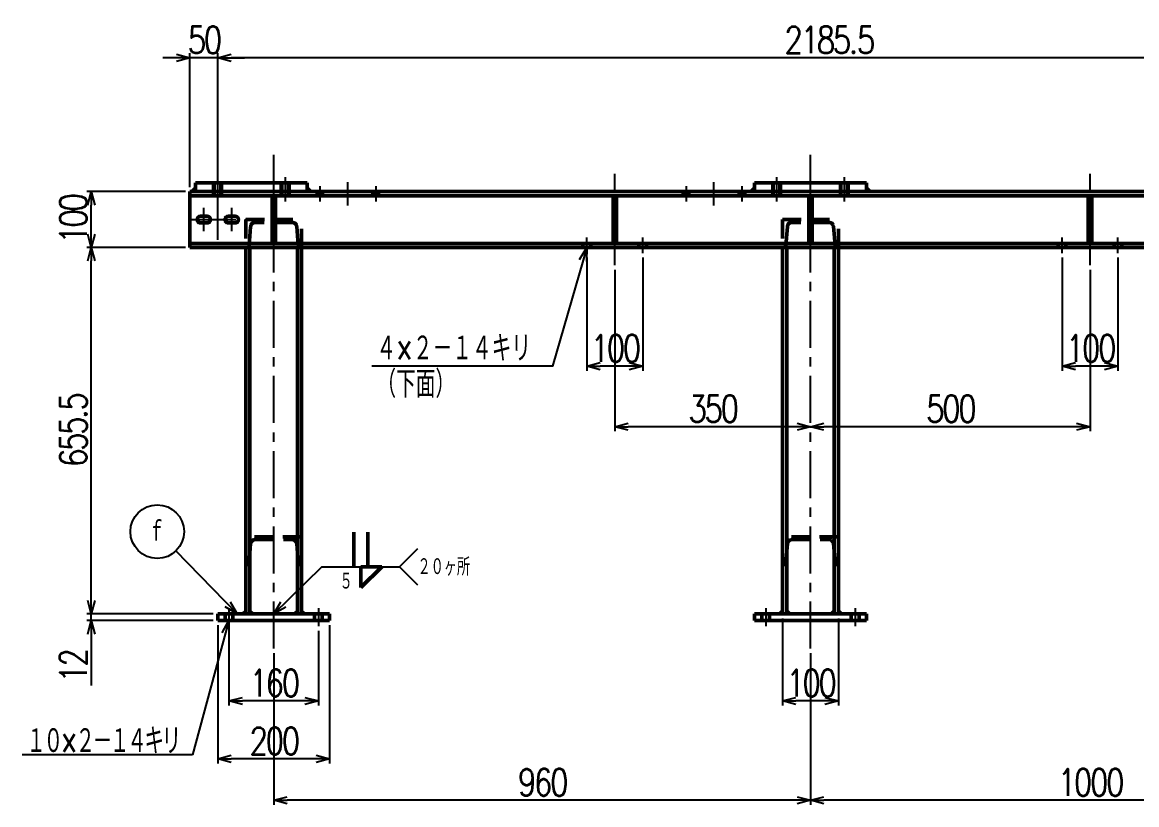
# Model space of a CAD drawing. Header units: millimetres. Extents: x -527 to 6375, y -3679 to 2790.
# Drawn here: x -350 to 1644, y -329 to 1070 of the extents above; entities that cross this region are included whole.
import ezdxf

# ---------------------------------------------------------------- set-up
doc = ezdxf.new("R2010")
doc.units = ezdxf.units.MM
doc.header["$LTSCALE"] = 2.648819
doc.linetypes.add('CENTER', pattern=[50.8, 31.75, -6.35, 6.35, -6.35])
doc.linetypes.add('DASHED', pattern=[19.05, 12.7, -6.35])
doc.layers.add('NoLayerName_001', color=7, linetype='Continuous')
doc.styles.get("Standard").update_dxf_attribs({"font": 'txt', "bigfont": 'extfont2'})
doc.dimstyles.get("Standard").update_dxf_attribs({"dimtxt": 2.5, "dimasz": 2.5, "dimexe": 1.25, "dimexo": 0.625, "dimtad": 1, "dimdec": 3, "dimzin": 0, "dimdsep": 46, "dimtxsty": 'Standard', "dimcen": 2.5, "dimadec": 0, "dimazin": 0, "dimtfac": 0.75, "dimtdec": 3, "dimtmove": 0, "dimatfit": 3, "dimfxl": 1, "dimarcsym": 0})

# ---------------------------------------------------------------- blocks, each defined once
blk = doc.blocks.new('_OPEN30')
at = {"color": 0, "linetype": 'ByBlock', "lineweight": -2}
for p, q in [((-1, 0.267949), (0, 0)), ((0, 0), (-1, -0.267949)), ((0, 0), (-1, 0))]:
    blk.add_line(p, q, dxfattribs=at)
blk = doc.blocks.new('*D257')
at = {"layer": 'Defpoints', "color": 0}
for p in [(660, 657.5), (760, 657.5), (660, 455.1)]:
    blk.add_point(p, dxfattribs=at)
at = {"layer": 'NoLayerName_001', "color": 0, "linetype": 'Continuous', "lineweight": 25}
for p, q in [((660, 649.5), (660, 447.1)), ((760, 649.5), (760, 447.1)), ((736, 455.1), (684, 455.1))]:
    blk.add_line(p, q, dxfattribs=at)
at = {"layer": 'NoLayerName_001', "color": 0, "lineweight": 25, "xscale": 24, "yscale": 24, "zscale": 24, "rotation": 180}
blk.add_blockref('_OPEN30', (660, 455.1), dxfattribs=at)
at = {"layer": 'NoLayerName_001', "color": 0, "lineweight": 25, "xscale": 24, "yscale": 24, "zscale": 24}
blk.add_blockref('_OPEN30', (760, 455.1), dxfattribs=at)
at = {"layer": 'NoLayerName_001', "color": 2, "lineweight": 50, "insert": (710, 487.1), "char_height": 48, "attachment_point": 5}
blk.add_mtext('\\W0.8000;\\T0.8750;100', dxfattribs=at)
blk = doc.blocks.new('*D258')
at = {"layer": 'Defpoints', "color": 0}
for p in [(1510, 657.5), (1610, 657.5), (1510, 455.1)]:
    blk.add_point(p, dxfattribs=at)
at = {"layer": 'NoLayerName_001', "color": 0, "linetype": 'Continuous', "lineweight": 25}
for p, q in [((1510, 649.5), (1510, 447.1)), ((1610, 649.5), (1610, 447.1)), ((1586, 455.1), (1534, 455.1))]:
    blk.add_line(p, q, dxfattribs=at)
at = {"layer": 'NoLayerName_001', "color": 0, "lineweight": 25, "xscale": 24, "yscale": 24, "zscale": 24, "rotation": 180}
blk.add_blockref('_OPEN30', (1510, 455.1), dxfattribs=at)
at = {"layer": 'NoLayerName_001', "color": 0, "lineweight": 25, "xscale": 24, "yscale": 24, "zscale": 24}
blk.add_blockref('_OPEN30', (1610, 455.1), dxfattribs=at)
at = {"layer": 'NoLayerName_001', "color": 2, "lineweight": 50, "insert": (1560, 487.1), "char_height": 48, "attachment_point": 5}
blk.add_mtext('\\W0.8000;\\T0.8750;100', dxfattribs=at)
blk = doc.blocks.new('*D260')
at = {"layer": 'Defpoints', "color": 0}
for p in [(1560, 635.8), (1060, 347), (1060, 269.7)]:
    blk.add_point(p, dxfattribs=at)
at = {"layer": 'NoLayerName_001', "color": 0, "linetype": 'Continuous', "lineweight": 25}
for p, q in [((1560, 627.8), (1560, 339)), ((1536, 347), (1084, 347))]:
    blk.add_line(p, q, dxfattribs=at)
at = {"layer": 'NoLayerName_001', "color": 0, "lineweight": 25, "xscale": 24, "yscale": 24, "zscale": 24}
for p, rotation in [((1060, 347), 180), ((1560, 347), 360)]:
    blk.add_blockref('_OPEN30', p, dxfattribs=dict(at, rotation=rotation))
at = {"layer": 'NoLayerName_001', "color": 2, "lineweight": 50, "insert": (1310, 379), "char_height": 48, "attachment_point": 5}
blk.add_mtext('\\W0.8000;\\T0.8750;500', dxfattribs=at)
blk = doc.blocks.new('*D261')
at = {"layer": 'Defpoints', "color": 0}
for p in [(20, -10), (180, -10), (20, -143.7)]:
    blk.add_point(p, dxfattribs=at)
at = {"layer": 'NoLayerName_001', "color": 0, "linetype": 'Continuous', "lineweight": 25}
for p, q in [((20, -18), (20, -151.7)), ((180, -18), (180, -151.7)), ((156, -143.7), (44, -143.7))]:
    blk.add_line(p, q, dxfattribs=at)
at = {"layer": 'NoLayerName_001', "color": 0, "lineweight": 25, "xscale": 24, "yscale": 24, "zscale": 24}
for p, rotation in [((20, -143.7), 180), ((180, -143.7), 360)]:
    blk.add_blockref('_OPEN30', p, dxfattribs=dict(at, rotation=rotation))
at = {"layer": 'NoLayerName_001', "color": 2, "lineweight": 50, "insert": (100, -111.7), "char_height": 48, "attachment_point": 5}
blk.add_mtext('\\W0.8000;\\T0.8750;160', dxfattribs=at)
blk = doc.blocks.new('*D262')
at = {"layer": 'Defpoints', "color": 0}
for p in [(0, 0), (200, 0), (0, -247.4)]:
    blk.add_point(p, dxfattribs=at)
at = {"layer": 'NoLayerName_001', "color": 0, "linetype": 'Continuous', "lineweight": 25}
for p, q in [((0, -8), (0, -255.4)), ((200, -8), (200, -255.4)), ((176, -247.4), (24, -247.4))]:
    blk.add_line(p, q, dxfattribs=at)
at = {"layer": 'NoLayerName_001', "color": 0, "lineweight": 25, "xscale": 24, "yscale": 24, "zscale": 24}
for p, rotation in [((0, -247.4), 180), ((200, -247.4), 360)]:
    blk.add_blockref('_OPEN30', p, dxfattribs=dict(at, rotation=rotation))
at = {"layer": 'NoLayerName_001', "color": 2, "lineweight": 50, "insert": (100, -215.4), "char_height": 48, "attachment_point": 5}
blk.add_mtext('\\W0.8000;\\T0.8750;200', dxfattribs=at)
blk = doc.blocks.new('*D263')
at = {"layer": 'Defpoints', "color": 0}
for p in [(1010, 12), (1110, 12), (1010, -143.7)]:
    blk.add_point(p, dxfattribs=at)
at = {"layer": 'NoLayerName_001', "color": 0, "linetype": 'Continuous', "lineweight": 25}
for p, q in [((1010, 4), (1010, -151.7)), ((1110, 4), (1110, -151.7)), ((1086, -143.7), (1034, -143.7))]:
    blk.add_line(p, q, dxfattribs=at)
at = {"layer": 'NoLayerName_001', "color": 0, "lineweight": 25, "xscale": 24, "yscale": 24, "zscale": 24, "rotation": 180}
blk.add_blockref('_OPEN30', (1010, -143.7), dxfattribs=at)
at = {"layer": 'NoLayerName_001', "color": 0, "lineweight": 25, "xscale": 24, "yscale": 24, "zscale": 24}
blk.add_blockref('_OPEN30', (1110, -143.7), dxfattribs=at)
at = {"layer": 'NoLayerName_001', "color": 2, "lineweight": 50, "insert": (1060, -111.7), "char_height": 48, "attachment_point": 5}
blk.add_mtext('\\W0.8000;\\T0.8750;100', dxfattribs=at)
blk = doc.blocks.new('*D264')
at = {"layer": 'Defpoints', "color": 0}
for p in [(-226.2, 667.5), (-50, 667.5), (-40, 12)]:
    blk.add_point(p, dxfattribs=at)
at = {"layer": 'NoLayerName_001', "color": 0, "linetype": 'Continuous', "lineweight": 25}
for p, q in [((-58, 667.5), (-234.2, 667.5)), ((-226.2, 36), (-226.2, 643.5)), ((-48, 12), (-234.2, 12))]:
    blk.add_line(p, q, dxfattribs=at)
at = {"layer": 'NoLayerName_001', "color": 0, "lineweight": 25, "xscale": 24, "yscale": 24, "zscale": 24}
for p, rotation in [((-226.2, 667.5), 90), ((-226.2, 12), 270)]:
    blk.add_blockref('_OPEN30', p, dxfattribs=dict(at, rotation=rotation))
at = {"layer": 'NoLayerName_001', "color": 2, "lineweight": 50, "insert": (-258.2, 339.7), "char_height": 48, "attachment_point": 5, "rotation": 90}
blk.add_mtext('\\W0.8000;\\T0.8750;655.5', dxfattribs=at)
blk = doc.blocks.new('*D265')
at = {"layer": 'Defpoints', "color": 0}
for p in [(-226.2, 767.5), (-50, 767.5), (-50, 667.5)]:
    blk.add_point(p, dxfattribs=at)
at = {"layer": 'NoLayerName_001', "color": 0, "linetype": 'Continuous', "lineweight": 25}
for p, q in [((-58, 767.5), (-234.2, 767.5)), ((-226.2, 691.5), (-226.2, 743.5)), ((-58, 667.5), (-234.2, 667.5))]:
    blk.add_line(p, q, dxfattribs=at)
at = {"layer": 'NoLayerName_001', "color": 0, "lineweight": 25, "xscale": 24, "yscale": 24, "zscale": 24}
for p, rotation in [((-226.2, 767.5), 90), ((-226.2, 667.5), 270)]:
    blk.add_blockref('_OPEN30', p, dxfattribs=dict(at, rotation=rotation))
at = {"layer": 'NoLayerName_001', "color": 2, "lineweight": 50, "insert": (-258.2, 717.5), "char_height": 48, "attachment_point": 5, "rotation": 90}
blk.add_mtext('\\W0.8000;\\T0.8750;100', dxfattribs=at)
blk = doc.blocks.new('*D267')
at = {"layer": 'Defpoints', "color": 0}
for p in [(2060, -50), (1060, -306.4), (1060, -321.4)]:
    blk.add_point(p, dxfattribs=at)
at = {"layer": 'NoLayerName_001', "color": 0, "linetype": 'Continuous', "lineweight": 25}
for p, q in [((2060, -58), (2060, -329.4)), ((2036, -321.4), (1084, -321.4))]:
    blk.add_line(p, q, dxfattribs=at)
at = {"layer": 'NoLayerName_001', "color": 0, "lineweight": 25, "xscale": 24, "yscale": 24, "zscale": 24}
for p, rotation in [((1060, -321.4), 180), ((2060, -321.4), 360)]:
    blk.add_blockref('_OPEN30', p, dxfattribs=dict(at, rotation=rotation))
at = {"layer": 'NoLayerName_001', "color": 2, "lineweight": 50, "insert": (1560, -289.4), "char_height": 48, "attachment_point": 5}
blk.add_mtext('\\W0.8000;\\T0.8750;1000', dxfattribs=at)
blk = doc.blocks.new('*D270')
at = {"layer": 'Defpoints', "color": 0}
for p in [(-226.2, 12), (0, 12), (0, 0)]:
    blk.add_point(p, dxfattribs=at)
at = {"layer": 'NoLayerName_001', "color": 0, "linetype": 'Continuous', "lineweight": 25}
for p, q in [((-226.2, 36), (-226.2, 60)), ((-8, 12), (-234.2, 12)), ((-8, 0), (-234.2, 0)), ((-226.2, 0), (-226.2, 12)), ((-226.2, 0), (-226.2, -116.1)), ((-226.2, -24), (-226.2, -48))]:
    blk.add_line(p, q, dxfattribs=at)
at = {"layer": 'NoLayerName_001', "color": 0, "lineweight": 25, "xscale": 24, "yscale": 24, "zscale": 24}
for p, rotation in [((-226.2, 12), 270), ((-226.2, 0), 90)]:
    blk.add_blockref('_OPEN30', p, dxfattribs=dict(at, rotation=rotation))
at = {"layer": 'NoLayerName_001', "color": 2, "lineweight": 50, "insert": (-258.2, -82.1), "char_height": 48, "attachment_point": 5, "rotation": 90}
blk.add_mtext('\\W0.8000;\\T0.8750;12', dxfattribs=at)
blk = doc.blocks.new('*D271')
at = {"layer": 'Defpoints', "color": 0}
for p in [(100, -50), (1060, -50), (100, -321.4)]:
    blk.add_point(p, dxfattribs=at)
at = {"layer": 'NoLayerName_001', "color": 0, "linetype": 'Continuous', "lineweight": 25}
for p, q in [((100, -58), (100, -329.4)), ((1060, -58), (1060, -329.4)), ((1036, -321.4), (124, -321.4))]:
    blk.add_line(p, q, dxfattribs=at)
at = {"layer": 'NoLayerName_001', "color": 0, "lineweight": 25, "xscale": 24, "yscale": 24, "zscale": 24}
for p, rotation in [((100, -321.4), 180), ((1060, -321.4), 360)]:
    blk.add_blockref('_OPEN30', p, dxfattribs=dict(at, rotation=rotation))
at = {"layer": 'NoLayerName_001', "color": 2, "lineweight": 50, "insert": (580, -289.4), "char_height": 48, "attachment_point": 5}
blk.add_mtext('\\W0.8000;\\T0.8750;960', dxfattribs=at)
blk = doc.blocks.new('*D272')
at = {"layer": 'Defpoints', "color": 0}
for p in [(0, 1007), (0, 753.5), (2185.5, 753.5)]:
    blk.add_point(p, dxfattribs=at)
at = {"layer": 'NoLayerName_001', "color": 0, "linetype": 'Continuous', "lineweight": 25}
for p, q in [((0, 761.5), (0, 1015)), ((2161.5, 1007), (24, 1007)), ((2185.5, 761.5), (2185.5, 1015))]:
    blk.add_line(p, q, dxfattribs=at)
at = {"layer": 'NoLayerName_001', "color": 0, "lineweight": 25, "xscale": 24, "yscale": 24, "zscale": 24}
for p, rotation in [((0, 1007), 180), ((2185.5, 1007), 360)]:
    blk.add_blockref('_OPEN30', p, dxfattribs=dict(at, rotation=rotation))
at = {"layer": 'NoLayerName_001', "color": 2, "lineweight": 50, "insert": (1092.8, 1039), "char_height": 48, "attachment_point": 5}
blk.add_mtext('\\W0.8000;\\T0.8750;2185.5', dxfattribs=at)
blk = doc.blocks.new('*D273')
at = {"layer": 'Defpoints', "color": 0}
for p in [(-50, 1007), (-50, 767.5), (0, 753.5)]:
    blk.add_point(p, dxfattribs=at)
at = {"layer": 'NoLayerName_001', "color": 0, "linetype": 'Continuous', "lineweight": 25}
for p, q in [((-74, 1007), (-98, 1007)), ((-50, 775.5), (-50, 1015)), ((0, 1007), (-50, 1007)), ((0, 761.5), (0, 1015)), ((24, 1007), (48, 1007))]:
    blk.add_line(p, q, dxfattribs=at)
at = {"layer": 'NoLayerName_001', "color": 0, "lineweight": 25, "xscale": 24, "yscale": 24, "zscale": 24}
blk.add_blockref('_OPEN30', (-50, 1007), dxfattribs=at)
at = {"layer": 'NoLayerName_001', "color": 0, "lineweight": 25, "xscale": 24, "yscale": 24, "zscale": 24, "rotation": 180}
blk.add_blockref('_OPEN30', (0, 1007), dxfattribs=at)
at = {"layer": 'NoLayerName_001', "color": 2, "lineweight": 50, "insert": (-25, 1039), "char_height": 48, "attachment_point": 5}
blk.add_mtext('\\W0.8000;\\T0.8750;50', dxfattribs=at)
blk = doc.blocks.new('*D284')
at = {"layer": 'Defpoints', "color": 0}
for p in [(710, 635.8), (710, 347), (1060, -50)]:
    blk.add_point(p, dxfattribs=at)
at = {"layer": 'NoLayerName_001', "color": 0, "linetype": 'Continuous', "lineweight": 25}
for p, q in [((710, 627.8), (710, 339)), ((1036, 347), (734, 347))]:
    blk.add_line(p, q, dxfattribs=at)
at = {"layer": 'NoLayerName_001', "color": 0, "lineweight": 25, "xscale": 24, "yscale": 24, "zscale": 24}
for p, rotation in [((710, 347), 180), ((1060, 347), 360)]:
    blk.add_blockref('_OPEN30', p, dxfattribs=dict(at, rotation=rotation))
at = {"layer": 'NoLayerName_001', "color": 2, "lineweight": 50, "insert": (885, 379), "char_height": 48, "attachment_point": 5}
blk.add_mtext('\\W0.8000;\\T0.8750;350', dxfattribs=at)
blk = doc.blocks.new('DIM_0018')
at = {"color": 3, "linetype": 'Continuous', "lineweight": 25}
for points in [[(384.3, 268.4), (323.2, 56), (0, 56)], [(371.4, 247.1), (384.3, 268.4), (383.8, 243.6)]]:
    blk.add_lwpolyline(points, dxfattribs=at)
at = {"color": 2, "linetype": 'Continuous', "lineweight": 50, "width": 0.666667}
for s, p in [('４×２－１４キリ', (8, 64)), ('（下面）', (8, 0))]:
    blk.add_text(s, height=48, dxfattribs=at).set_placement(p)
blk = doc.blocks.new('JZB_0020')
at = {"layer": 'NoLayerName_001', "color": 7, "linetype": 'Continuous', "lineweight": 50}
for p, q in [((0, 0), (0, 85)), ((6, 0), (6, 85))]:
    blk.add_line(p, q, dxfattribs=at)
blk = doc.blocks.new('JZB_0021')
at = {"layer": 'NoLayerName_001', "color": 7, "linetype": 'Continuous', "lineweight": 50}
for p, q in [((0, 0), (0, 85)), ((6, 0), (6, 85))]:
    blk.add_line(p, q, dxfattribs=at)
blk = doc.blocks.new('JZB_0023')
at = {"layer": 'NoLayerName_001', "color": 7, "linetype": 'Continuous', "lineweight": 50}
for p, q in [((0, 0), (0, 16)), ((200, 16), (0, 16)), ((0, 0), (200, 0)), ((200, 0), (200, 16))]:
    blk.add_line(p, q, dxfattribs=at)
blk = doc.blocks.new('JZB_0024')
at = {"layer": 'NoLayerName_001', "color": 7, "linetype": 'Continuous', "lineweight": 50}
for p, q in [((0, 0), (0, 16)), ((200, 16), (0, 16)), ((0, 0), (200, 0)), ((200, 0), (200, 16))]:
    blk.add_line(p, q, dxfattribs=at)
blk = doc.blocks.new('JZB_0025')
at = {"layer": 'NoLayerName_001', "color": 7, "linetype": 'Continuous', "lineweight": 50}
for p, q in [((0, 0), (0, 85)), ((6, 0), (6, 85))]:
    blk.add_line(p, q, dxfattribs=at)
blk = doc.blocks.new('JZB_0026')
at = {"layer": 'NoLayerName_001', "color": 7, "linetype": 'Continuous', "lineweight": 50}
for p, q in [((0, 0), (0, 85)), ((6, 0), (6, 85))]:
    blk.add_line(p, q, dxfattribs=at)
blk = doc.blocks.new('JZB_0028')
at = {"layer": 'NoLayerName_001', "color": 7, "linetype": 'Continuous', "lineweight": 50}
for p, q in [((0, 0), (0, 12)), ((0, 12), (200, 12)), ((0, 0), (200, 0)), ((200, 0), (200, 12))]:
    blk.add_line(p, q, dxfattribs=at)
blk = doc.blocks.new('JZB_0029')
at = {"layer": 'NoLayerName_001', "color": 7, "linetype": 'Continuous', "lineweight": 50}
for p, q in [((0, 0), (0, 12)), ((0, 12), (200, 12)), ((0, 0), (200, 0)), ((200, 0), (200, 12))]:
    blk.add_line(p, q, dxfattribs=at)
blk = doc.blocks.new('JZB_0033')
at = {"layer": 'NoLayerName_001', "color": 7, "linetype": 'Continuous', "lineweight": 50}
for p, q in [((0, 655.5), (0, 0)), ((7.5, 655.5), (7.5, 0)), ((92.5, 655.5), (92.5, 0)), ((100, 655.5), (100, 0))]:
    blk.add_line(p, q, dxfattribs=at)
blk = doc.blocks.new('JZB_0034')
at = {"layer": 'NoLayerName_001', "color": 3, "linetype": 'DASHED', "lineweight": 50}
for p, q in [((100, 50), (0, 50)), ((16.8, 45), (83.2, 45)), ((5.9, 3.7), (8.8, 37.7)), ((91.2, 37.7), (94.1, 3.7)), ((0, 0), (1.9, 0)), ((98.1, 0), (100, 0))]:
    blk.add_line(p, q, dxfattribs=at)
for centre, radius, start, end in [((16.8, 37), 8, 90, 175), ((83.2, 37), 8, 5, 90), ((1.9, 4), 4, 270, 355), ((98.1, 4), 4, 185, 270)]:
    blk.add_arc(centre, radius, start, end, dxfattribs=at)
blk = doc.blocks.new('JZB_0035')
at = {"layer": 'NoLayerName_001', "color": 3, "linetype": 'DASHED', "lineweight": 50}
for p, q in [((100, 50), (0, 50)), ((16.8, 45), (83.2, 45)), ((5.9, 3.7), (8.8, 37.7)), ((91.2, 37.7), (94.1, 3.7)), ((0, 0), (1.9, 0)), ((98.1, 0), (100, 0))]:
    blk.add_line(p, q, dxfattribs=at)
for centre, radius, start, end in [((16.8, 37), 8, 90, 175), ((83.2, 37), 8, 5, 90), ((1.9, 4), 4, 270, 355), ((98.1, 4), 4, 185, 270)]:
    blk.add_arc(centre, radius, start, end, dxfattribs=at)
blk = doc.blocks.new('JZB_0043')
at = {"layer": 'NoLayerName_001', "color": 3, "linetype": 'DASHED', "lineweight": 50}
for p, q in [((0, 50), (0, 0)), ((0, 50), (100, 50)), ((83.2, 45), (16.8, 45)), ((100, 0), (100, 50)), ((5.9, 3.7), (8.8, 37.7)), ((91.2, 37.7), (94.1, 3.7))]:
    blk.add_line(p, q, dxfattribs=at)
for centre, radius, start, end in [((16.8, 37), 8, 90, 175), ((83.2, 37), 8, 5, 90), ((1.9, 4), 4, 270, 355), ((98.1, 4), 4, 185, 270)]:
    blk.add_arc(centre, radius, start, end, dxfattribs=at)
blk = doc.blocks.new('JZB_0044')
at = {"layer": 'NoLayerName_001', "color": 7, "linetype": 'Continuous', "lineweight": 50}
for p, q in [((0, 655.5), (0, 0)), ((7.5, 655.5), (7.5, 0)), ((92.5, 655.5), (92.5, 0)), ((100, 655.5), (100, 0))]:
    blk.add_line(p, q, dxfattribs=at)
blk = doc.blocks.new('JZB_0045')
at = {"layer": 'NoLayerName_001', "color": 3, "linetype": 'DASHED', "lineweight": 50}
for p, q in [((0, 50), (0, 0)), ((0, 50), (100, 50)), ((83.2, 45), (16.8, 45)), ((100, 0), (100, 50)), ((5.9, 3.7), (8.8, 37.7)), ((91.2, 37.7), (94.1, 3.7))]:
    blk.add_line(p, q, dxfattribs=at)
for centre, radius, start, end in [((16.8, 37), 8, 90, 175), ((83.2, 37), 8, 5, 90), ((1.9, 4), 4, 270, 355), ((98.1, 4), 4, 185, 270)]:
    blk.add_arc(centre, radius, start, end, dxfattribs=at)
blk = doc.blocks.new('JZB_0046')
at = {"layer": 'NoLayerName_001', "color": 7, "linetype": 'Continuous', "lineweight": 50}
for p, q in [((0, 100), (10, 100)), ((0, 0), (0, 100)), ((210, 100), (1010, 100)), ((1210, 100), (2010, 100)), ((0, 92.5), (10, 92.5)), ((10, 92.5), (210, 92.5)), ((210, 92.5), (4260, 92.5)), ((19, 56), (31, 56)), ((19, 44), (31, 44)), ((69, 56), (81, 56)), ((69, 44), (81, 44)), ((4260, 7.5), (0, 7.5)), ((4260, 0), (0, 0))]:
    blk.add_line(p, q, dxfattribs=at)
for centre, start, end in [((19, 50), 90, 270), ((31, 50), 270, 90), ((69, 50), 90, 270), ((81, 50), 270, 90)]:
    blk.add_arc(centre, 6, start, end, dxfattribs=at)
blk = doc.blocks.new('JZB_0051')
at = {"layer": 'NoLayerName_001', "color": 3, "linetype": 'DASHED', "lineweight": 50}
for p, q in [((0, 23.5), (0, 0)), ((1.1, 0), (1.1, 23.5)), ((12.9, 0), (12.9, 23.5)), ((14, 0), (14, 23.5))]:
    blk.add_line(p, q, dxfattribs=at)
blk = doc.blocks.new('JZB_0054')
at = {"layer": 'NoLayerName_001', "color": 3, "linetype": 'DASHED', "lineweight": 50}
for p, q in [((0, 22), (0, 10)), ((14, 10), (14, 22))]:
    blk.add_line(p, q, dxfattribs=at)
at = {"layer": 'NoLayerName_001', "color": 4, "linetype": 'CENTER', "lineweight": 25}
blk.add_line((7, 32), (7, 0), dxfattribs=at)
blk = doc.blocks.new('JZB_0055')
at = {"layer": 'NoLayerName_001', "color": 3, "linetype": 'DASHED', "lineweight": 50}
for p, q in [((0, 22), (0, 10)), ((14, 10), (14, 22))]:
    blk.add_line(p, q, dxfattribs=at)
at = {"layer": 'NoLayerName_001', "color": 4, "linetype": 'CENTER', "lineweight": 25}
blk.add_line((7, 32), (7, 0), dxfattribs=at)
blk = doc.blocks.new('JZB_0056')
at = {"layer": 'NoLayerName_001', "color": 3, "linetype": 'DASHED', "lineweight": 50}
for p, q in [((0, 22), (0, 10)), ((14, 10), (14, 22))]:
    blk.add_line(p, q, dxfattribs=at)
at = {"layer": 'NoLayerName_001', "color": 4, "linetype": 'CENTER', "lineweight": 25}
blk.add_line((7, 32), (7, 0), dxfattribs=at)
blk = doc.blocks.new('JZB_0057')
at = {"layer": 'NoLayerName_001', "color": 3, "linetype": 'DASHED', "lineweight": 50}
for p, q in [((0, 22), (0, 10)), ((14, 10), (14, 22))]:
    blk.add_line(p, q, dxfattribs=at)
at = {"layer": 'NoLayerName_001', "color": 4, "linetype": 'CENTER', "lineweight": 25}
blk.add_line((7, 32), (7, 0), dxfattribs=at)
blk = doc.blocks.new('JZB_0058')
at = {"layer": 'NoLayerName_001', "color": 4, "linetype": 'CENTER', "lineweight": 25}
blk.add_line((7, 0), (7, 27.7), dxfattribs=at)
at = {"layer": 'NoLayerName_001', "color": 3, "linetype": 'DASHED', "lineweight": 50}
for p, q in [((0, 17.5), (0, 10)), ((14, 10), (14, 17.5))]:
    blk.add_line(p, q, dxfattribs=at)
blk = doc.blocks.new('JZB_0059')
at = {"layer": 'NoLayerName_001', "color": 4, "linetype": 'CENTER', "lineweight": 25}
blk.add_line((7, 0), (7, 27.7), dxfattribs=at)
at = {"layer": 'NoLayerName_001', "color": 3, "linetype": 'DASHED', "lineweight": 50}
for p, q in [((0, 17.5), (0, 10)), ((14, 10), (14, 17.5))]:
    blk.add_line(p, q, dxfattribs=at)
blk = doc.blocks.new('JZB_0060')
at = {"layer": 'NoLayerName_001', "color": 4, "linetype": 'CENTER', "lineweight": 25}
blk.add_line((7, 0), (7, 27.7), dxfattribs=at)
at = {"layer": 'NoLayerName_001', "color": 3, "linetype": 'DASHED', "lineweight": 50}
for p, q in [((0, 17.5), (0, 10)), ((14, 10), (14, 17.5))]:
    blk.add_line(p, q, dxfattribs=at)
blk = doc.blocks.new('JZB_0061')
at = {"layer": 'NoLayerName_001', "color": 4, "linetype": 'CENTER', "lineweight": 25}
blk.add_line((7, 0), (7, 27.7), dxfattribs=at)
at = {"layer": 'NoLayerName_001', "color": 3, "linetype": 'DASHED', "lineweight": 50}
for p, q in [((0, 17.5), (0, 10)), ((14, 10), (14, 17.5))]:
    blk.add_line(p, q, dxfattribs=at)
blk = doc.blocks.new('JZB_0066')
at = {"layer": 'NoLayerName_001', "color": 4, "linetype": 'CENTER', "lineweight": 25}
blk.add_line((0, 43.7), (0, 0), dxfattribs=at)
blk = doc.blocks.new('JZB_0067')
at = {"layer": 'NoLayerName_001', "color": 4, "linetype": 'CENTER', "lineweight": 25}
blk.add_line((5, 27.7), (5, 0), dxfattribs=at)
at = {"layer": 'NoLayerName_001', "color": 3, "linetype": 'DASHED', "lineweight": 50}
for p, q in [((0, 17.7), (0, 10.2)), ((0.8, 10.2), (0.8, 17.7)), ((9.2, 10.2), (9.2, 17.7)), ((10, 10.2), (10, 17.7))]:
    blk.add_line(p, q, dxfattribs=at)
blk = doc.blocks.new('JZB_0068')
at = {"layer": 'NoLayerName_001', "color": 4, "linetype": 'CENTER', "lineweight": 25}
blk.add_line((5, 27.7), (5, 0), dxfattribs=at)
at = {"layer": 'NoLayerName_001', "color": 3, "linetype": 'DASHED', "lineweight": 50}
for p, q in [((0, 17.7), (0, 10.2)), ((0.8, 10.2), (0.8, 17.7)), ((9.2, 10.2), (9.2, 17.7)), ((10, 10.2), (10, 17.7))]:
    blk.add_line(p, q, dxfattribs=at)
blk = doc.blocks.new('JZB_0075')
at = {"layer": 'NoLayerName_001', "color": 4, "linetype": 'CENTER', "lineweight": 25}
blk.add_line((5, 27.7), (5, 0), dxfattribs=at)
at = {"layer": 'NoLayerName_001', "color": 3, "linetype": 'DASHED', "lineweight": 50}
for p, q in [((0, 17.7), (0, 10)), ((0.8, 10.2), (0.8, 17.7)), ((9.2, 10.2), (9.2, 17.7)), ((10, 10.2), (10, 17.7))]:
    blk.add_line(p, q, dxfattribs=at)
blk = doc.blocks.new('JZB_0076')
at = {"layer": 'NoLayerName_001', "color": 4, "linetype": 'CENTER', "lineweight": 25}
blk.add_line((5, 27.7), (5, 0), dxfattribs=at)
at = {"layer": 'NoLayerName_001', "color": 3, "linetype": 'DASHED', "lineweight": 50}
for p, q in [((0, 17.7), (0, 10.2)), ((0.8, 10.2), (0.8, 17.7)), ((9.2, 10.2), (9.2, 17.7)), ((10, 10.2), (10, 17.7))]:
    blk.add_line(p, q, dxfattribs=at)
blk = doc.blocks.new('DIM_0004')
at = {"color": 3, "linetype": 'Continuous', "lineweight": 25}
for points in [[(190.7, 0), (81.4, 112.7)], [(178.6, 21.7), (190.7, 0), (169.3, 12.8)]]:
    blk.add_lwpolyline(points, dxfattribs=at)
blk.add_circle((48, 147.2), 48, dxfattribs=at)
at = {"color": 2, "linetype": 'Continuous', "lineweight": 50, "width": 0.666667}
blk.add_text('ｆ', height=40, dxfattribs=at).set_placement((32, 127.2))
blk = doc.blocks.new('DIM_0005')
at = {"color": 2, "linetype": 'Continuous', "lineweight": 50}
for p, q in [((143.5, 146.3), (143.5, 84.3)), ((168.1, 84.3), (168.1, 146.3)), ((155.8, 84.3), (155.8, 47.1)), ((193.3, 84.3), (155.8, 84.3)), ((155.8, 47.1), (193.3, 84.3))]:
    blk.add_line(p, q, dxfattribs=at)
at = {"color": 3, "linetype": 'Continuous', "lineweight": 25}
for points in [[(257.3, 116.3), (225.3, 84.3), (257.3, 52.3)], [(0, 0), (85.9, 84.3), (225.3, 84.3)], [(21.6, 12.2), (0, 0), (12.6, 21.4)]]:
    blk.add_lwpolyline(points, dxfattribs=at)
at = {"color": 2, "linetype": 'Continuous', "lineweight": 50, "width": 0.666667}
for s, p in [('２０ヶ所', (257.3, 68.3)), ('５', (117.9, 42.3))]:
    blk.add_text(s, height=32, dxfattribs=at).set_placement(p)

msp = doc.modelspace()

# ---------------------------------------------------------------- hatches: boundary and pattern name
at = {"layer": 'NoLayerName_001', "linetype": 'Continuous', "lineweight": 25}
h = msp.add_hatch(dxfattribs=at)
h.set_pattern_fill('ANSI31', color=6, scale=0.126)
h.paths.add_polyline_path([(-40, 773.5), (-40, 767.5), (-46, 767.5)])
h = msp.add_hatch(dxfattribs=at)
h.set_pattern_fill('ANSI31', color=6, scale=0.126, angle=90)
h.paths.add_polyline_path([(160, 773.5), (160, 767.5), (166, 767.5)])
h = msp.add_hatch(dxfattribs=at)
h.set_pattern_fill('ANSI31', color=6, scale=0.126)
h.paths.add_polyline_path([(960, 773.5), (960, 767.5), (954, 767.5)])
h = msp.add_hatch(dxfattribs=at)
h.set_pattern_fill('ANSI31', color=6, scale=0.126, angle=90)
h.paths.add_polyline_path([(1160, 773.5), (1160, 767.5), (1166, 767.5)])
h = msp.add_hatch(dxfattribs=at)
h.set_pattern_fill('ANSI31', color=6, scale=0.126, angle=90)
h.paths.add_polyline_path([(50, 17), (45, 12), (50, 12)])
h = msp.add_hatch(dxfattribs=at)
h.set_pattern_fill('ANSI31', color=6, scale=0.126)
h.paths.add_polyline_path([(57.5, 17), (62.5, 12), (57.5, 12)])
h = msp.add_hatch(dxfattribs=at)
h.set_pattern_fill('ANSI31', color=6, scale=0.126, angle=90)
h.paths.add_polyline_path([(142.5, 17), (137.5, 12), (142.5, 12)])
h = msp.add_hatch(dxfattribs=at)
h.set_pattern_fill('ANSI31', color=6, scale=0.126)
h.paths.add_polyline_path([(150, 17), (155, 12), (150, 12)])
h = msp.add_hatch(dxfattribs=at)
h.set_pattern_fill('ANSI31', color=6, scale=0.126, angle=90)
h.paths.add_polyline_path([(1010, 17), (1005, 12), (1010, 12)])
h = msp.add_hatch(dxfattribs=at)
h.set_pattern_fill('ANSI31', color=6, scale=0.126)
h.paths.add_polyline_path([(1017.5, 17), (1022.5, 12), (1017.5, 12)])
h = msp.add_hatch(dxfattribs=at)
h.set_pattern_fill('ANSI31', color=6, scale=0.126, angle=90)
h.paths.add_polyline_path([(1102.5, 17), (1097.5, 12), (1102.5, 12)])
h = msp.add_hatch(dxfattribs=at)
h.set_pattern_fill('ANSI31', color=6, scale=0.126)
h.paths.add_polyline_path([(1110, 17), (1115, 12), (1110, 12)])

# ---------------------------------------------------------------- linework, layer by layer
at = {"layer": 'NoLayerName_001', "color": 4, "linetype": 'CENTER', "lineweight": 25}
for p, q in [((100, -50), (100, 833.5)), ((1060, -50), (1060, 833.5)), ((710, 635.7973), (710, 799.2027)), ((1560, 635.7973), (1560, 799.2027)), ((120.5, 793.5), (120.5, 749.7813)), ((232.5, 742.6406), (232.5, 784.6406)), ((887.5, 742.6406), (887.5, 784.6406)), ((999.5, 793.5), (999.5, 749.7813)), ((1120.5, 793.5), (1120.5, 749.7813)), ((-25, 696.5), (-25, 738.5)), ((0, 681.5), (0, 753.5)), ((25, 696.5), (25, 738.5)), ((-52, 717.5), (52, 717.5))]:
    msp.add_line(p, q, dxfattribs=at)
at = {"layer": 'NoLayerName_001', "color": 3, "linetype": 'DASHED', "lineweight": 50}
for p, q in [((113.5, 783.5), (113.5, 760)), ((114.6, 760), (114.6, 783.5)), ((126.4, 760), (126.4, 783.5)), ((127.5, 760), (127.5, 783.5)), ((992.5, 783.5), (992.5, 760)), ((993.6, 760), (993.6, 783.5)), ((1005.4, 760), (1005.4, 783.5)), ((1006.5, 760), (1006.5, 783.5)), ((1113.5, 783.5), (1113.5, 760)), ((1114.6, 760), (1114.6, 783.5)), ((1126.4, 760), (1126.4, 783.5)), ((1127.5, 760), (1127.5, 783.5))]:
    msp.add_line(p, q, dxfattribs=at)
at = {"layer": 'NoLayerName_001', "color": 6, "linetype": 'Continuous', "lineweight": 50}
for p, q in [((-40, 773.5), (-46, 767.5)), ((160, 773.5), (166, 767.5)), ((960, 773.5), (954, 767.5)), ((1160, 773.5), (1166, 767.5)), ((50, 17), (45, 12)), ((57.5, 17), (62.5, 12)), ((142.5, 17), (137.5, 12)), ((150, 17), (155, 12)), ((1010, 17), (1005, 12)), ((1017.5, 17), (1022.5, 12)), ((1102.5, 17), (1097.5, 12)), ((1110, 17), (1115, 12))]:
    msp.add_line(p, q, dxfattribs=at)

# ---------------------------------------------------------------- block references
at = {"layer": 'NoLayerName_001'}
for name, p in [('JZB_0024', (-40, 767.5)), ('JZB_0051', (-7.5, 760)), ('JZB_0066', (-0.5, 749.7812)), ('JZB_0076', (177.5, 749.7812)), ('JZB_0075', (277.5, 749.7812)), ('JZB_0068', (832.5, 749.7812)), ('JZB_0067', (932.5, 749.7812)), ('JZB_0023', (960, 767.5)), ('JZB_0046', (-50, 667.5)), ('JZB_0026', (97, 675)), ('JZB_0021', (707, 675)), ('JZB_0025', (1057, 675)), ('JZB_0020', (1557, 675)), ('JZB_0045', (50, 667.5)), ('JZB_0043', (1010, 667.5)), ('JZB_0058', (653, 657.5)), ('JZB_0059', (753, 657.5)), ('JZB_0060', (1503, 657.5)), ('JZB_0061', (1603, 657.5)), ('JZB_0044', (50, 12)), ('JZB_0033', (1010, 12)), ('JZB_0034', (50, 100)), ('JZB_0035', (1010, 100)), ('JZB_0057', (13, -10)), ('JZB_0056', (173, -10)), ('JZB_0054', (973, -10)), ('JZB_0055', (1133, -10)), ('JZB_0029', (0, 0)), ('JZB_0028', (960, 0))]:
    msp.add_blockref(name, p, dxfattribs=at)
at = {"layer": 'NoLayerName_001', "color": 3, "linetype": 'Continuous', "lineweight": 25}
for name, p in [('DIM_0018', (275.7438, 399.0695)), ('DIM_0004', (-156.2212, 12)), ('DIM_0005', (100, 12))]:
    msp.add_blockref(name, p, dxfattribs=at)

# ---------------------------------------------------------------- texts
at = {"layer": 'NoLayerName_001', "color": 2, "linetype": 'Continuous', "lineweight": 50, "insert": (-69.6138, -239.431), "char_height": 48, "attachment_point": 9, "line_spacing_factor": 0.7}
msp.add_mtext('\\A1;\\W0.6667;\\T0.8750;１０×２－１４キリ', dxfattribs=at)

# ---------------------------------------------------------------- dimensions: what is measured, and where the dimension line sits
at = {"layer": 'NoLayerName_001', "color": 3, "linetype": 'Continuous', "lineweight": 50}
for base, p1, p2, angle, override, picture, middle in [((-50, 1006.9806), (0, 753.5), (-50, 767.5), 180, {"dimtxt": 48, "dimasz": 24, "dimexe": 8, "dimexo": 8, "dimgap": 8, "dimzin": 8, "dimblk": 'OPEN30', "dimclrd": 0, "dimclre": 0, "dimclrt": 2, "dimtp": 0, "dimtm": 0, "dimlwd": 25, "dimlwe": 25}, '*D273', (-25, 1006.9806)), ((0, 1006.9806), (2185.5, 753.5), (0, 753.5), 180, {"dimtxt": 48, "dimasz": 24, "dimexe": 8, "dimexo": 8, "dimgap": 8, "dimzin": 8, "dimblk": 'OPEN30', "dimclrd": 0, "dimclre": 0, "dimclrt": 2, "dimtp": 0, "dimtm": 0, "dimlwd": 25, "dimlwe": 25}, '*D272', (1092.75, 1006.9806)), ((-226.1749, 767.5), (-50, 667.5), (-50, 767.5), 90, {"dimtxt": 48, "dimasz": 24, "dimexe": 8, "dimexo": 8, "dimgap": 8, "dimzin": 8, "dimblk": 'OPEN30', "dimclrd": 0, "dimclre": 0, "dimclrt": 2, "dimtp": 0, "dimtm": 0, "dimlwd": 25, "dimlwe": 25}, '*D265', (-226.1749, 717.5)), ((-226.1749, 667.5), (-40, 12), (-50, 667.5), 90, {"dimtxt": 48, "dimasz": 24, "dimexe": 8, "dimexo": 8, "dimgap": 8, "dimzin": 8, "dimblk": 'OPEN30', "dimclrd": 0, "dimclre": 0, "dimclrt": 2, "dimtp": 0, "dimtm": 0, "dimlwd": 25, "dimlwe": 25}, '*D264', (-226.1749, 339.75)), ((660, 455.0695), (760, 657.5), (660, 657.5), 180, {"dimtxt": 48, "dimasz": 24, "dimexe": 8, "dimexo": 8, "dimgap": 8, "dimzin": 8, "dimblk": 'OPEN30', "dimclrd": 0, "dimclre": 0, "dimclrt": 2, "dimtp": 0, "dimtm": 0, "dimlwd": 25, "dimlwe": 25}, '*D257', (710, 455.0695)), ((1510, 455.0695), (1610, 657.5), (1510, 657.5), 180, {"dimtxt": 48, "dimasz": 24, "dimexe": 8, "dimexo": 8, "dimgap": 8, "dimzin": 8, "dimblk": 'OPEN30', "dimclrd": 0, "dimclre": 0, "dimclrt": 2, "dimtp": 0, "dimtm": 0, "dimlwd": 25, "dimlwe": 25}, '*D258', (1560, 455.0695)), ((710, 347.0028), (1060, -50), (710, 635.7973), 180, {"dimtxt": 48, "dimasz": 24, "dimexe": 8, "dimexo": 8, "dimgap": 8, "dimzin": 8, "dimblk": 'OPEN30', "dimse1": 1, "dimclrd": 0, "dimclre": 0, "dimclrt": 2, "dimtp": 0, "dimtm": 0, "dimlwd": 25, "dimlwe": 25}, '*D284', (885, 347.0028)), ((1060, 347.0028), (1560, 635.7973), (1060, 269.6744), 180, {"dimtxt": 48, "dimasz": 24, "dimexe": 8, "dimexo": 8, "dimgap": 8, "dimzin": 8, "dimblk": 'OPEN30', "dimse2": 1, "dimclrd": 0, "dimclre": 0, "dimclrt": 2, "dimtp": 0, "dimtm": 0, "dimlwd": 25, "dimlwe": 25}, '*D260', (1310, 347.0028)), ((-226.1749, 12), (0, 0), (0, 12), 90, {"dimtxt": 48, "dimasz": 24, "dimexe": 8, "dimexo": 8, "dimgap": 8, "dimzin": 8, "dimblk": 'OPEN30', "dimclrd": 0, "dimclre": 0, "dimclrt": 2, "dimtp": 0, "dimtm": 0, "dimlwd": 25, "dimlwe": 25}, '*D270', (-226.1749, -82.0571)), ((0, -247.431), (200, 0), (0, 0), 180, {"dimtxt": 48, "dimasz": 24, "dimexe": 8, "dimexo": 8, "dimgap": 8, "dimzin": 8, "dimblk": 'OPEN30', "dimclrd": 0, "dimclre": 0, "dimclrt": 2, "dimtp": 0, "dimtm": 0, "dimlwd": 25, "dimlwe": 25}, '*D262', (100, -247.431)), ((1010, -143.6652), (1110, 12), (1010, 12), 180, {"dimtxt": 48, "dimasz": 24, "dimexe": 8, "dimexo": 8, "dimgap": 8, "dimzin": 8, "dimblk": 'OPEN30', "dimclrd": 0, "dimclre": 0, "dimclrt": 2, "dimtp": 0, "dimtm": 0, "dimlwd": 25, "dimlwe": 25}, '*D263', (1060, -143.6652)), ((20, -143.6652), (180, -10), (20, -10), 180, {"dimtxt": 48, "dimasz": 24, "dimexe": 8, "dimexo": 8, "dimgap": 8, "dimzin": 8, "dimblk": 'OPEN30', "dimclrd": 0, "dimclre": 0, "dimclrt": 2, "dimtp": 0, "dimtm": 0, "dimlwd": 25, "dimlwe": 25}, '*D261', (100, -143.6652)), ((100, -321.3522), (1060, -50), (100, -50), 180, {"dimtxt": 48, "dimasz": 24, "dimexe": 8, "dimexo": 8, "dimgap": 8, "dimzin": 8, "dimblk": 'OPEN30', "dimclrd": 0, "dimclre": 0, "dimclrt": 2, "dimtp": 0, "dimtm": 0, "dimlwd": 25, "dimlwe": 25}, '*D271', (580, -321.3522)), ((1060, -321.3522), (2060, -50), (1060, -306.3669), 180, {"dimtxt": 48, "dimasz": 24, "dimexe": 8, "dimexo": 8, "dimgap": 8, "dimzin": 8, "dimblk": 'OPEN30', "dimse2": 1, "dimclrd": 0, "dimclre": 0, "dimclrt": 2, "dimtp": 0, "dimtm": 0, "dimlwd": 25, "dimlwe": 25}, '*D267', (1560, -321.3522))]:
    dim = msp.add_linear_dim(base=base, p1=p1, p2=p2, angle=angle, text='\\W0.8000;\\T0.8750;<>', dimstyle='Standard', override=override, dxfattribs=at)
    dim.commit()
    dim.dimension.update_dxf_attribs({"geometry": picture, "text_midpoint": middle, "dimtype": 160})

# ---------------------------------------------------------------- leaders
at = {"layer": 'NoLayerName_001', "color": 3, "linetype": 'Continuous', "lineweight": 25, "annotation_type": 0, "has_hookline": 1, "hookline_direction": 1, "text_width": 280.014}
msp.add_leader([(20, 0), (-44.9888, -240.056), (-68.9888, -240.056)], dimstyle='Standard', override={"dimtxt": 48, "dimasz": 24, "dimldrblk": 'OPEN30'}, dxfattribs=at)

doc.saveas('drawing.dxf')
